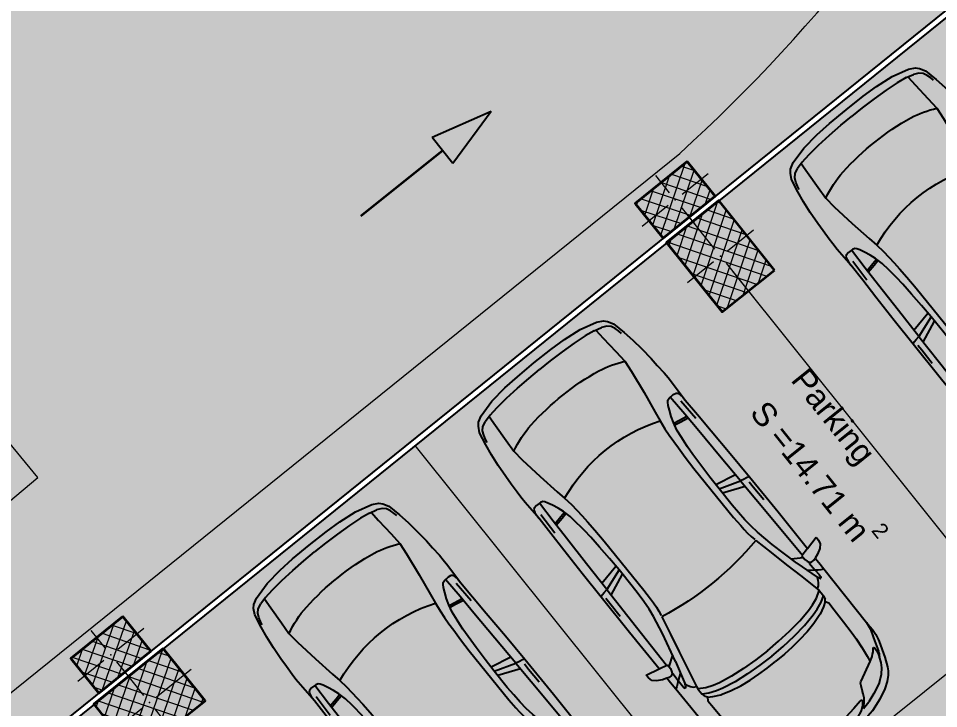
# Model space of a CAD drawing. Header units: metres. Extents: x 7511783 to 7512372, y 4692307 to 4692611.
# Drawn here: x 7511933.04 to 7511941.31, y 4692349.02 to 4692355.22 of the extents above; entities that cross this region are included whole.
import ezdxf

# ---------------------------------------------------------------- set-up
doc = ezdxf.new("R2010")
doc.units = ezdxf.units.M
for name, color, linetype, lineweight in [('2D Drafting - General_Pen_No__1', 7, 'Continuous', 0), ('A - Fill Zone_Pen_No__1', 7, 'Continuous', 0), ('A - Pllaka Themel', 7, 'Continuous', 0), ('A - Pllaka Themel_Pen_No__42', 8, 'Continuous', 0), ('A - Shtyllat', 7, 'Continuous', 0), ('A - Shtyllat_Pen_No__1', 7, 'Continuous', 0), ('A - Shtyllat_Pen_No__7', 7, 'Continuous', 0), ('A -Polyline', 7, 'Continuous', 0), ('A -Polyline_Pen_No__1', 7, 'Continuous', 0), ('A1 - Bodrumi -1', 7, 'Continuous', 0), ('A1 - Bodrumi -1_Pen_No__42', 8, 'Continuous', 0), ('bodrum 1 garazhat projekt', 7, 'Continuous', 0), ('garazhat-netw-amiri - b1', 20, 'Continuous', 0), ('Interior - Furniture _Pen_No__42', 8, 'Continuous', 0), ('Parc-Kojshi', 251, 'Continuous', 0), ('vijat rregullim', 1, 'Continuous', 0)]:
    doc.layers.add(name, color=color, linetype=linetype, lineweight=lineweight)
for name, color, linetype, lineweight, true_color in [('2D Drafting - General_Pen_No__102', 7, 'Continuous', 0, 0xcccccc), ('A - Fill Zone_Pen_No__102', 7, 'Continuous', 0, 0xcccccc), ('A -Polyline_Pen_No__178', 7, 'Continuous', 0, 0xbda888), ('A -Polyline_Pen_No__48', 7, 'Continuous', 0, 0xa80f02), ('A -Polyline_Pen_No__8', 7, 'Continuous', 0, 0xa80f02)]:
    doc.layers.add(name, color=color, linetype=linetype, lineweight=lineweight, true_color=true_color)
doc.styles.add('GENERATED_STYLE_1', font='arial.ttf')
pattern_1 = [(44.99999999999999, (0, 0), (-68.94290863686237, 68.94290863686243), []), (135.0000000000002, (0, 0), (68.94290863686219, 68.94290863686261), [])]

# ---------------------------------------------------------------- blocks, each defined once
blk = doc.blocks.new('Slab_4', base_point=(34583.08885707655, -54096.50522091701))
at = {"layer": 'A1 - Bodrumi -1_Pen_No__42', "color": 8, "linetype": 'Continuous', "lineweight": 25, "flags": 128}
blk.add_lwpolyline([(34583.08885707655, -54096.50522091701), (39036.49390857558, -73826.8491622882), (63168.79784286618, -68414.79881175431), (58723.04809055218, -48603.40321721155)], close=True, dxfattribs=at)
blk = doc.blocks.new('Slab_5', base_point=(27099.99999994247, -19050.45703700876))
at = {"layer": 'A - Pllaka Themel_Pen_No__42', "color": 8, "linetype": 'Continuous', "lineweight": 25, "flags": 128}
blk.add_lwpolyline([(27099.99999994247, -19050.45703700876), (27099.99999994245, -53141.28956256485), (34367.48378446266, -53141.28956256485), (34572.08011014806, -54047.73212241127), (58725.51372234098, -48551.56399353077), (58577.30438397717, -47886.40318112021), (60192.66493870387, -47573.34216697118), (56976.71528492225, -33242.20353530695), (55470.262655318, -33580.37692266011), (52202.17436583389, -19050.80466526669)], close=True, dxfattribs=at)
blk = doc.blocks.new('Column_125', base_point=(45317.50723856915, -51397.47336311721))
at = {"layer": 'A - Shtyllat', "linetype": 'Continuous', "lineweight": 0, "true_color": 0x000000}
h = blk.add_hatch(dxfattribs=at)
h.set_pattern_fill('CONCRETE_BLOCK', color=18, style=0, pattern_type=2)
h.set_pattern_definition(pattern_1)
h.paths.add_polyline_path([(45565.65336189613, -51135.89450029036), (44980.60901006475, -51269.02265805648), (45069.36111524216, -51659.05222594407), (45654.40546707353, -51525.92406817795)])
at = {"layer": 'A - Shtyllat_Pen_No__1', "color": 7, "linetype": 'Continuous', "lineweight": 13}
for p, q in [((45299.75681753366, -51319.46744953969), (45255.38076494495, -51124.45266559591)), ((45395.51315214666, -51379.72294208173), (45688.03532806235, -51313.15886319867)), ((45239.50132499162, -51415.22378415269), (44946.97914907594, -51481.78786303576)), ((45335.25765960462, -51475.47927669474), (45379.63371219333, -51670.49406063853))]:
    blk.add_line(p, q, dxfattribs=at)
blk.add_point((45317.50723856915, -51397.47336311721), dxfattribs=at)
at = {"layer": 'A - Shtyllat_Pen_No__7', "color": 7, "linetype": 'Continuous', "lineweight": 35, "flags": 128}
blk.add_lwpolyline([(45565.65336189613, -51135.89450029036), (44980.60901006475, -51269.02265805648), (45069.36111524216, -51659.05222594407), (45654.40546707353, -51525.92406817795)], close=True, dxfattribs=at)
blk = doc.blocks.new('Column_126', base_point=(51668.24122190408, -49952.34956520778))
at = {"layer": 'A - Shtyllat', "linetype": 'Continuous', "lineweight": 0, "true_color": 0x000000}
h = blk.add_hatch(dxfattribs=at)
h.set_pattern_fill('CONCRETE_BLOCK', color=18, style=0, pattern_type=2)
h.set_pattern_definition(pattern_1)
h.paths.add_polyline_path([(51916.38734523106, -49690.77070238093), (51331.34299339968, -49823.89886014704), (51420.09509857709, -50213.92842803463), (52005.13945040847, -50080.80027026851)])
at = {"layer": 'A - Shtyllat_Pen_No__1', "color": 7, "linetype": 'Continuous', "lineweight": 13}
for p, q in [((51650.4908008686, -49874.34365163025), (51606.11474827988, -49679.32886768646)), ((51746.24713548159, -49934.59914417229), (52038.76931139728, -49868.03506528924)), ((51590.23530832656, -49970.09998624326), (51297.71313241087, -50036.66406512632)), ((51685.99164293955, -50030.3554787853), (51730.36769552826, -50225.37026272908))]:
    blk.add_line(p, q, dxfattribs=at)
blk.add_point((51668.24122190408, -49952.34956520778), dxfattribs=at)
at = {"layer": 'A - Shtyllat_Pen_No__7', "color": 7, "linetype": 'Continuous', "lineweight": 35, "flags": 128}
blk.add_lwpolyline([(51916.38734523106, -49690.77070238093), (51331.34299339968, -49823.89886014704), (51420.09509857709, -50213.92842803463), (52005.13945040847, -50080.80027026851)], close=True, dxfattribs=at)
blk = doc.blocks.new('Column_148', base_point=(45440.87788037099, -51934.68738838998))
at = {"layer": 'A - Shtyllat', "linetype": 'Continuous', "lineweight": 0, "true_color": 0x000000}
h = blk.add_hatch(dxfattribs=at)
h.set_pattern_fill('CONCRETE_BLOCK', color=18, style=0, pattern_type=2)
h.set_pattern_definition(pattern_1)
h.paths.add_polyline_path([(45765.48406503317, -51554.38379272059), (44984.89669682297, -51729.55045790171), (45116.27169570881, -52314.99098405937), (45896.85906391901, -52139.82431887825)])
at = {"layer": 'A - Shtyllat_Pen_No__1', "color": 7, "linetype": 'Continuous', "lineweight": 13}
for p, q in [((45423.36121385288, -51856.62865156896), (45357.67371440995, -51563.90838849013)), ((45518.93661719201, -51917.17072187187), (45909.23030129711, -51829.58738928131)), ((45362.81914354997, -51952.20405490809), (44972.52545944487, -52039.78738749865)), ((45458.3945468891, -52012.746125211), (45524.08204633203, -52305.46638828983))]:
    blk.add_line(p, q, dxfattribs=at)
blk.add_point((45440.87788037099, -51934.68738838998), dxfattribs=at)
at = {"layer": 'A - Shtyllat_Pen_No__7', "color": 7, "linetype": 'Continuous', "lineweight": 35, "flags": 128}
blk.add_lwpolyline([(45765.48406503317, -51554.38379272059), (44984.89669682297, -51729.55045790171), (45116.27169570881, -52314.99098405937), (45896.85906391901, -52139.82431887825)], close=True, dxfattribs=at)
blk = doc.blocks.new('Column_157', base_point=(51811.13815767779, -50585.52567802885))
at = {"layer": 'A - Shtyllat', "linetype": 'Continuous', "lineweight": 0, "true_color": 0x000000}
h = blk.add_hatch(dxfattribs=at)
h.set_pattern_fill('CONCRETE_BLOCK', color=18, style=0, pattern_type=2)
h.set_pattern_definition(pattern_1)
h.paths.add_polyline_path([(52191.44175334718, -50910.13186269104), (52016.27508816607, -50129.54449448083), (51430.83456200841, -50260.91949336667), (51606.00122718952, -51041.50686157687)])
at = {"layer": 'A - Shtyllat_Pen_No__1', "color": 7, "linetype": 'Continuous', "lineweight": 13}
for p, q in [((51793.62149115968, -50507.46694120783), (51706.03815856913, -50117.17325710272)), ((51889.19689449882, -50568.00901151074), (52181.91715757764, -50502.32151206782)), ((51733.07942085677, -50603.04234454696), (51440.35915777794, -50668.72984398988)), ((51828.65482419591, -50663.58441484987), (51916.23815678646, -51053.87809895498))]:
    blk.add_line(p, q, dxfattribs=at)
blk.add_point((51811.13815767779, -50585.52567802885), dxfattribs=at)
at = {"layer": 'A - Shtyllat_Pen_No__7', "color": 7, "linetype": 'Continuous', "lineweight": 35, "flags": 128}
blk.add_lwpolyline([(52191.44175334718, -50910.13186269104), (52016.27508816607, -50129.54449448083), (51430.83456200841, -50260.91949336667), (51606.00122718952, -51041.50686157687)], close=True, dxfattribs=at)
blk = doc.blocks.new('Car 05 22')
at = {"layer": 'Interior - Furniture _Pen_No__42', "color": 8, "linetype": 'Continuous', "lineweight": 25}
for p, q in [((1961.117547741, 983.2211582230001), (1928.938242309, 983.2211582230001)), ((1928.938242309, 983.2211582230001), (1957.843908175, 858.0544967500001)), ((1996.903176747, 974.9060932166), (1961.117547741, 983.2211582230001)), ((2026.89661068, 945.007687052), (1996.903176747, 974.9060932166)), ((2054.5732194, 897.577022836), (2026.89661068, 945.007687052)), ((-372.3345973750002, 830.2299334650002), (-483.1389679684001, 817.2581826864)), ((-251.752794228, 841.0437339470001), (-372.3345973750002, 830.2299334650002)), ((-168.2198443133, 844.6061713611999), (-251.752794228, 841.0437339470001)), ((-78.35772569479998, 850.6357850930001), (-168.2198443133, 844.6061713611999)), ((-24.036324899, 852.2918850640001), (-78.35772569479998, 850.6357850930001)), ((40.3182760438, 852.333685063), (-24.036324899, 852.2918850640001)), ((230.8030912739, 845.5192631063), (40.3182760438, 852.333685063)), ((129.0398444, 820.468777931), (138.8862428820001, 832.3883788069999)), ((138.8862428820001, 832.3883788069999), (165.168377873, 840.2758852750001)), ((165.168377873, 840.2758852750001), (194.733578306, 844.324685204)), ((194.733578306, 844.324685204), (230.803091274, 845.519263106)), ((400.0158099590001, 847.5968063790001), (230.8030912739, 845.5192631063)), ((590.7241636140001, 851.6786068920002), (400.0158099590001, 847.5968063790001)), ((856.5325990199999, 856.1697074550001), (590.7241636140001, 851.6786068920002)), ((1129.8609284, 858.5331077519999), (856.5325990199999, 856.1697074550001)), ((1119.51383092, 833.267204581), (1115.14443198, 808.9482015290001)), ((1120.16623076, 836.3248049650001), (1119.51383092, 833.267204581)), ((1120.69723063, 838.160005195), (1120.16623076, 836.3248049650001)), ((1129.8609284, 858.5331077519999), (1120.69723063, 838.160005195)), ((1536.1071561, 860.3802508980001), (1129.8609284, 858.5331077519999)), ((1162.63563846, 830.4777734580001), (1220.13025657, 829.0713745190002)), ((1220.13025657, 829.0713745190002), (1369.65750367, 831.4890726950001)), ((1957.843908175, 858.0544967500001), (1536.1071561, 860.3802508980001)), ((1957.84390817, 858.0544967500001), (1977.22141076, 777.427813481)), ((2067.91700908, 857.6794056350002), (2054.5732194, 897.577022836)), ((2119.91703998, 857.4374531180001), (2067.91700908, 857.6794056350002)), ((2075.28112592, 835.6608695470001), (2067.91700908, 857.6794056350002)), ((2075.2191259, 809.398389361), (2075.28112592, 835.6608695470001)), ((2193.165590015, 856.4504063259001), (2119.91703998, 857.4374531180001)), ((2166.81146925, 813.8145374840001), (2182.27381684, 834.0818412380002)), ((2182.27381684, 834.0818412380002), (2193.16559002, 856.4504063260001)), ((2808.01466132, 852.5547640039999), (2193.165590015, 856.4504063259001)), ((2855.7113639, 852.6327640009999), (2808.01466132, 852.5547640039999)), ((2808.01466132, 852.5547640039999), (2876.86636504, 843.3172643940001)), ((2891.44016583, 852.528764005), (2855.7113639, 852.6327640009999)), ((2876.86636504, 843.3172643940001), (2954.16376923, 813.731165643)), ((2922.51356751, 852.0343640259999), (2891.44016583, 852.528764005)), ((2904.11849592, 832.8863289209999), (2905.06820589, 832.837990116)), ((2945.17226874, 849.4061641369999), (2922.51356751, 852.0343640259999)), ((2989.61447115, 839.6482645490003), (2945.17226874, 849.4061641369999)), ((3013.55027244, 833.064864827), (2989.61447115, 839.6482645490003)), ((3154.26138006, 782.5577669589999), (3013.55027244, 833.064864827)), ((-757.6903274910002, 747.022066986), (-784.8200333720001, 721.8124613509999)), ((-706.3378894982, 775.7872218095), (-757.6903274910002, 747.022066986)), ((-585.227090103, 801.027979058), (-706.3378894982, 775.7872218095)), ((-664.8727541800001, 760.961322365), (-701.0941271610001, 743.2591195180001)), ((-626.571782751, 772.4860242179999), (-664.8727541800001, 760.961322365)), ((-594.8871138119998, 778.489558035), (-626.571782751, 772.4860242179999)), ((-483.1389679684001, 817.2581826864), (-585.227090103, 801.027979058)), ((124.560977278, 791.396786131), (129.0398444, 820.468777931)), ((125.693926866, 743.8968737240001), (124.560977278, 791.396786131)), ((327.3887276080001, 761.9208956260001), (125.394377448, 756.455747737)), ((210.873013229, 809.231738788), (418.0703055720001, 816.1926024380002)), ((521.950780327, 764.672895972), (327.3887276080001, 761.9208956260001)), ((355.2943663540001, 762.315609428), (339.1227247570001, 683.1192857359999)), ((373.4006373970001, 762.571715197), (357.2289958010001, 683.375391506)), ((813.6270094460001, 769.327996556), (521.950780327, 764.672895972)), ((1108.59023357, 773.98329714), (813.6270094460001, 769.327996556)), ((1036.25651944, 772.8416796290002), (996.5002997029999, 578.7916468290002)), ((1041.96657906, 578.0240872360001), (1107.56627095, 773.967136299)), ((1173.32542975, 774.8950612010001), (1090.33970038, 577.8925306800002)), ((1115.14443198, 808.9482015290001), (1108.59023357, 773.98329714)), ((1108.59023357, 773.98329714), (1537.61805657, 780.0259473990001)), ((1537.61805657, 780.0256115210001), (1974.99295641, 786.0764425990001)), ((1939.15395607, 686.22492547), (1995.917261, 777.427813481)), ((1977.22141076, 777.427813481), (2019.59119012, 777.427813481)), ((2000.39650233, 701.5917706940002), (2213.53100788, 762.9814866290001)), ((2019.59119012, 777.427813481), (2044.48611622, 783.069509224)), ((2044.48611622, 783.069509224), (2063.35562216, 792.2740022800001)), ((2063.35562216, 792.2740022800001), (2070.42572439, 799.8521965630001)), ((2068.68333559, 787.696981005), (2065.39356605, 794.4584027669999)), ((2068.68333559, 787.696981005), (2148.02030692, 790.4828861469999)), ((2070.42572439, 799.8521965630001), (2075.2191259, 809.398389361)), ((2106.51930118, 732.1586113790001), (2148.02030692, 790.4828861469999)), ((2148.02030692, 790.4828861469999), (2166.81146925, 813.8145374840001)), ((2148.02030692, 790.4828861469999), (2205.61920777, 792.204186117)), ((2205.61920777, 792.204186117), (2227.21980808, 791.0038861380001)), ((2226.59190807, 769.8777067159999), (2213.53100788, 762.9814866290001)), ((2213.53100788, 762.9814866290001), (2238.34670825, 752.240186817)), ((2234.36910819, 773.9630864369999), (2226.59190807, 769.8828865080001)), ((2227.21980808, 791.0038861380001), (2232.61990816, 790.0299861550001)), ((2232.61990816, 790.0299861550001), (2237.93539134, 787.287122525)), ((2238.46067648, 776.864360243), (2234.36910819, 773.9630864369999)), ((2240.81890828, 784.0391862600001), (2237.93539134, 787.287122525)), ((2238.34670825, 752.240186817), (2258.53170854, 739.7174870370001)), ((2238.46067648, 776.864360243), (2240.85090828, 780.520986322)), ((2240.85090828, 780.520986322), (2240.81890828, 784.0391862600001)), ((2954.16376923, 813.731165643), (3075.78877375, 774.6896785450001)), ((3022.47491973, 758.305686711), (3023.66221975, 762.4851866380001)), ((3024.49924208, 753.7186598590001), (3022.47491973, 758.305686711)), ((3023.66221975, 762.4851866380001), (3034.64521991, 765.0503865930001)), ((3037.91041996, 743.452886971), (3024.49924208, 753.7186598590001)), ((3034.64521991, 765.0503865930001), (3046.93432009, 763.817386614)), ((3046.93432009, 763.817386614), (3060.9451203, 762.9292866300001)), ((3060.9451203, 762.9292866300001), (3089.85712072, 757.3861867269999)), ((3100.48402088, 763.1120866269999), (3075.78877375, 774.6896785450001)), ((3089.85712072, 757.3861867269999), (3108.43932099, 751.4304868319999)), ((3114.13862108, 753.311186799), (3100.48402088, 763.1120866269999)), ((3108.43932099, 751.4304868319999), (3122.8656212, 746.435986919)), ((3122.8656212, 746.435986919), (3114.13862108, 753.311186799)), ((3170.0706946, 726.5554905960001), (3122.8656212, 746.435986919)), ((3235.883818752, 747.6101556219), (3154.26138006, 782.5577669589999)), ((3269.07948628, 728.3294692490001), (3235.883818752, 747.6101556219)), ((-815.0478655078001, 667.7598955197003), (-855.0523550635, 511.0116477078998)), ((-784.8200333720001, 721.8124613509999), (-815.0478655078001, 667.7598955197003)), ((-768.27197925, 602.2788720830002), (-750.5770825730001, 669.7773949330001)), ((-729.425104913, 716.3992494200002), (-750.5770825730001, 669.7773949330001)), ((-701.0941271610001, 743.2591195180001), (-729.425104913, 716.3992494200002)), ((132.4291391170001, 722.8048827370001), (125.693926866, 743.8968737240001)), ((146.670770152, 710.6062742990001), (132.4291391170001, 722.8048827370001)), ((171.252864179, 696.6287725440002), (146.670770152, 710.6062742990001)), ((212.566754139, 676.5412700230003), (171.252864179, 696.6287725440002)), ((266.3151410770001, 654.566867265), (212.566754139, 676.5412700230003)), ((339.1227247570001, 683.1192857359999), (329.5580559370001, 633.867334886)), ((357.2289958010001, 683.375391506), (346.76505809, 629.492778784)), ((2000.39650233, 701.5917706940002), (1730.35620914, 633.8338533080002)), ((2122.04550654, 659.9572884350001), (2293.79610906, 697.650987774)), ((2258.53170854, 739.7174870370001), (2269.0398087, 731.086787188)), ((2269.0398087, 731.086787188), (2278.83550884, 721.9650873480001)), ((2278.83550884, 721.9650873480001), (2293.79610906, 697.650987774)), ((2293.79610906, 697.650987774), (2317.1870094, 700.7385877199999)), ((2293.79610906, 697.6386630720001), (2293.79610906, 697.650987774)), ((2317.1870094, 700.7385877199999), (2345.74280982, 702.7498876850002)), ((2355.13419975, 639.912801441), (2317.1870094, 700.7385877199999)), ((2345.74280982, 702.7498876850002), (2378.92931031, 702.0184876970001)), ((2410.10490185, 649.1086815510001), (2378.92931031, 702.0184876970001)), ((2378.92931031, 702.0184876970001), (2410.57231077, 694.202887834)), ((2410.57231077, 694.202887834), (2410.58631694, 694.1782473540002)), ((2428.73881104, 681.706188053), (2410.57231077, 694.202887834)), ((2428.73881104, 681.706188053), (2457.25830016, 700.0355353230001)), ((2428.77597173, 681.7007453250001), (2428.73881104, 681.706188053)), ((2428.77597173, 681.7007453250001), (2456.66545813, 639.8418234830003)), ((2457.25830016, 700.0355353230001), (2535.4819126, 697.9905877680001)), ((2535.4226126, 697.9916562040003), (2673.21491462, 695.5089878119999)), ((2535.46586986, 697.9894090810001), (2535.4819126, 697.988971943)), ((2673.21491462, 695.5089878119999), (2787.200816290001, 691.4809878819999)), ((2787.200816290001, 691.4809878819999), (2868.41581748, 687.223087957)), ((2868.39588233, 687.2248867100001), (2959.72331881, 678.984388101)), ((2959.72331881, 678.984388101), (2868.41581748, 687.1969879569999)), ((2959.72331881, 678.984388101), (3047.2313201, 666.2002883250001)), ((3050.61522015, 730.6688871950001), (3037.91041996, 743.452886971)), ((3047.20992906, 666.2041971140002), (3100.00912087, 656.556188494)), ((3064.50712035, 714.6457874760001), (3050.61522015, 730.6688871950001)), ((3076.97452053, 697.807687771), (3064.50712035, 714.6457874760001)), ((3100.00912087, 656.556188494), (3076.97452053, 697.807687771)), ((3211.69204952, 701.0151137130001), (3170.0706946, 726.5554905960001)), ((3254.25934432, 663.1775183300001), (3211.69204952, 701.0151137130001)), ((3301.86726379, 602.8090087200001), (3254.25934432, 663.1775183300001)), ((3298.56678787, 705.6390702070001), (3269.07948628, 728.3294692490001)), ((3337.33388997, 663.380671991), (3298.56678787, 705.6390702070001)), ((3374.49419199, 603.583974516), (3337.33388997, 663.380671991)), ((-768.27197925, 602.2788720830002), (-782.764796709, 510.0106247469999)), ((-764.3441764490001, 617.261773195), (-665.7281459970001, 623.9546285630003)), ((-665.7281459970001, 623.9546285630003), (-500.877431885, 634.180288886)), ((-500.877431885, 634.180288886), (-383.0238853850001, 641.9613403830001)), ((-383.0238853850001, 641.9613403830001), (-274.2208861730001, 631.3184000780001)), ((-274.2208861730001, 631.3184000780001), (-56.40485420300001, 600.536895199)), ((-56.40485420300001, 600.536895199), (145.941775497, 566.5900898169999)), ((319.490328155, 636.426864989), (266.3151410770001, 654.566867265)), ((392.7088835140001, 617.8124267930001), (319.490328155, 636.426864989)), ((474.8166917820001, 607.105387857), (392.7088835140001, 617.8124267930001)), ((521.3449804749999, 601.6186871690002), (474.8166917820001, 607.105387857)), ((569.993568652, 596.838186569), (521.3449804749999, 601.6186871690002)), ((652.59274858, 590.9845858339999), (569.993568652, 596.838186569)), ((772.8388193580001, 584.9903850819999), (652.59274858, 590.9845858339999)), ((907.266686691, 580.298084493), (772.8388193580001, 584.9903850819999)), ((1041.96657906, 578.0240872360001), (907.266686691, 580.298084493)), ((1316.09897866, 580.475793563), (1227.79815085, 577.518695794)), ((1403.02450604, 584.4121905939999), (1316.09897866, 580.475793563)), ((1483.8761315, 590.1361862749999), (1403.02450604, 584.4121905939999)), ((1562.00595611, 600.5964783840001), (1483.8761315, 590.1361862749999)), ((1730.35620914, 633.8338533080002), (1562.00595611, 600.5964783840001)), ((1610.72419049, 544.0665862469999), (1779.61280153, 581.7538898049999)), ((1779.61280153, 581.7538898049999), (1952.84760406, 621.338789111)), ((1952.84760406, 621.338789111), (2122.04550654, 659.9572884350001)), ((2379.77420337, 575.387091212), (2355.13301598, 639.9159014410001)), ((2436.02871163, 583.2244924540001), (2410.10490185, 649.1086815510001)), ((2453.63941421, 521.616582688), (2436.02871163, 583.2244924540001)), ((2456.66545813, 639.8418234830003), (2487.23639187, 574.2621729599999)), ((3152.92075342, 553.873393456), (3100.00912087, 656.556188494)), ((3301.86726379, 602.8090087200001), (3346.01551313, 501.42179807)), ((3418.40079436, 512.743978351), (3374.49419199, 603.583974516)), ((-855.0523550635, 511.0116477078998), (-874.6778528530002, 344.9579771100001)), ((-782.7621654889999, 510.0273763590001), (-794.5333543099999, 390.6265818930001)), ((145.941775497, 566.5900898169999), (233.261172115, 552.312592089)), ((233.261172115, 552.312592089), (315.3092800730001, 541.359190513)), ((315.2936019620001, 541.3606176840001), (384.2945810830001, 535.0794906230002)), ((384.2815104790001, 535.0803623180001), (454.174320738, 530.4191213629999)), ((454.170282107, 530.4193907049998), (526.242583163, 526.2868907769998)), ((526.2331313149999, 526.287307384), (627.7018846490002, 521.814890855)), ((627.6985462070002, 521.8149872519999), (756.75876515, 518.0884218199999)), ((756.75876515, 518.0884218199999), (1322.62824821, 518.052230308)), ((1227.79815085, 577.518695794), (1041.96657906, 578.0240872360001)), ((1322.62824821, 518.052230308), (1420.49779626, 521.6528908580001)), ((1420.49066257, 521.652523245), (1466.64156934, 524.030772681)), ((1466.62639694, 524.029990817), (1510.87647584, 527.594696836)), ((1510.85529759, 527.5929907539999), (1554.25309822, 533.0576906580002)), ((1554.25309822, 533.0576906580002), (1596.82961355, 540.969674969)), ((1597.28918852, 541.1774857889999), (1596.65116701, 540.8889849259999)), ((2397.33410595, 514.2584815219999), (2379.77250853, 575.3929912130001)), ((2419.31580918, 395.73626267), (2397.33316008, 514.2635815229999)), ((2477.61661773, 401.0764635800001), (2453.63941421, 521.616582688)), ((2487.23639187, 574.2621729599999), (2491.79934275, 562.0052962960002)), ((2491.79994982, 562.0052962960002), (2517.90263133, 477.034766618)), ((3189.62073735, 475.569766106), (3152.92075342, 553.873393456)), ((3346.01551313, 501.42179807), (3374.29746586, 419.557472908)), ((3457.47689648, 393.098483403), (3418.40079436, 512.743978351)), ((2517.90263133, 477.034766618), (2537.54372273, 384.081034151)), ((3199.39883308, 466.7584630290001), (3189.62073735, 475.569766106)), ((3220.69886845, 454.3885401880001), (3199.39883308, 466.7584630290001)), ((3256.10680826, 439.241753418), (3220.67662376, 454.401458713)), ((3288.39019413, 425.101248479), (3256.10680826, 439.241753418)), ((3319.36158057, 408.4128426500001), (3288.39019413, 425.101248479)), ((3391.09039087, 344.247647689), (3374.29746586, 419.557472908)), ((-874.6778528530002, 344.9579771100001), (-882.9440546450002, 194.680643518)), ((-794.5333543099999, 390.6265818930001), (-802.432846809, 258.715288008)), ((2433.73206705, 266.091642182), (2419.31580918, 395.73626267)), ((2493.88922012, 269.050242651), (2477.61661773, 401.0764635800001)), ((2537.54372273, 384.081034151), (2551.45611664, 285.6281997640001)), ((3353.46269085, 384.251283776), (3319.36158057, 408.4128426500001)), ((3321.23357975, 370.497229407), (3320.99727986, 362.132926485)), ((3320.99727986, 362.132926485), (3338.31527228, 276.8564967000001)), ((3324.65427826, 377.297531782), (3321.23357975, 370.497229407)), ((3328.30797666, 379.591332583), (3324.65427826, 377.297531782)), ((3338.46837221, 379.452332535), (3328.30797666, 379.591332583)), ((3363.6407612, 357.8117249760001), (3338.46837221, 379.452332535)), ((3377.18239213, 359.973484801), (3353.46269085, 384.251283776)), ((3396.66521323, 315.8049103040001), (3363.6407612, 357.8117249760001)), ((3391.09039087, 344.247647689), (3377.18239213, 359.973484801)), ((3468.34279707, 330.9338860280001), (3457.47689648, 393.098483403)), ((3474.4914974, 263.721088865), (3468.34279707, 330.9338860280001)), ((-802.432846809, 258.715288008), (-806.813142649, 124.936494209)), ((2441.61713002, 131.955220918), (2433.73181129, 266.093942182)), ((2503.10292147, 133.173421111), (2493.88922012, 269.050242651)), ((2551.45611664, 285.6281997640001), (2559.71041303, 193.693567653)), ((3338.31527228, 276.8564967000001), (3351.88296634, 172.661960307)), ((3408.0703938, 289.3779877820002), (3396.66521323, 315.8049103040001)), ((3408.0703938, 289.3779877820002), (3413.77629411, 267.259988716)), ((3413.77548775, 267.2641933500001), (3418.45445829, 242.866384828)), ((3478.33319761, 199.9171915590001), (3474.4914974, 263.721088865)), ((-882.9440546450002, 194.680643518), (-885.376707689, 0)), ((2559.71041303, 193.693567653), (2564.38081099, 101.185635342)), ((3351.88296634, 172.661960307), (3358.34376351, 75.87012649980001)), ((3418.45219437, 242.878189745), (3424.04489467, 200.723791525)), ((3424.04489467, 200.723791525), (3427.72848251, 152.023715234)), ((3479.35651311, 164.9481933352), (3478.33319761, 199.9171915590001)), ((-806.813142649, 124.936494209), (-808.0470753050001, 0)), ((2444.0197128, -0.02730000432770001), (2441.61701245, 131.957220918)), ((2506.01959488, -3.859767548100002e-13), (2503.10292147, 133.173421111)), ((2564.38081099, 101.185635342), (2566.01761027, -0.006100002130650002)), ((3432.36383112, 39.98011396419999), (3427.72848251, 152.023715234)), ((3489.51959821, 164.9481933352), (3479.35651311, 164.9481933352)), ((3489.51959821, -164.9481933352), (3489.51959821, 164.9481933352)), ((-885.376707689, 0), (-882.9440546450002, -194.680643518)), ((-806.813142649, -124.936494209), (-808.0470753050001, 1.476718538480001e-13)), ((2444.0197128, 0.02730000432710001), (2441.61701245, -131.957220918)), ((2564.38081099, -101.185635342), (2566.01761027, 0.006100002129970001)), ((3353.95786543, 27.8932505984), (3358.34376351, 75.87012649980001)), ((3353.95786543, 27.8932505984), (3353.95786543, -0.7649002671629999)), ((3353.95786543, -27.8932505984), (3353.95786543, 0.7649002671619999)), ((3370.89075802, 11.7411041009), (3370.32315827, -0.7649002671629999)), ((3370.89075802, -11.7411041009), (3370.32315827, 0.7649002671619999)), ((3372.49235732, 23.6550082622), (3370.89075802, 11.7411041009)), ((3376.26728506, 38.993950924), (3372.49235732, 23.6550082622)), ((3381.98685317, 46.5714162664), (3376.26728506, 38.993950924)), ((3386.21005132, 48.3522168884), (3381.98685317, 46.5714162664)), ((3386.21005132, 48.3522168884), (3394.28954778, 48.3522168884)), ((3398.51284593, 46.5714162664), (3394.28954778, 48.3522168884)), ((3404.23226311, 38.99375151340001), (3398.51284593, 46.5714162664)), ((3404.23226311, 38.99375151340001), (3408.00714178, 23.6550082622)), ((3408.00714178, 23.6550082622), (3409.76654101, 8.055102813469999)), ((3409.76654101, 8.055102813469999), (3409.76654101, -4.961309141290002e-13)), ((3431.76949509, 57.3729975776), (3431.76949509, 56.7710829698)), ((3432.04453126, -0.0109000038072), (3432.36383112, 39.98011396419999)), ((3432.04453126, 0.0109000038063), (3432.36383112, -39.98011396419999)), ((2506.01959488, -2.780368116010001e-13), (2503.10292147, -133.173421111)), ((3351.88296634, -172.661960307), (3358.34376351, -75.87012649980001)), ((3353.95786543, -27.8932505984), (3358.34376351, -75.87012649980001)), ((3372.49235732, -23.6550082622), (3370.89075802, -11.7411041009)), ((3376.26728506, -38.993950924), (3372.49235732, -23.6550082622)), ((3381.98685317, -46.5714162664), (3376.26728506, -38.993950924)), ((3386.21005132, -48.3522168884), (3381.98685317, -46.5714162664)), ((3386.21005132, -48.3522168884), (3394.28954778, -48.3522168884)), ((3398.51284593, -46.5714162664), (3394.28954778, -48.3522168884)), ((3404.23226311, -38.99375151340001), (3398.51284593, -46.5714162664)), ((3404.23226311, -38.99375151340001), (3408.00714178, -23.6550082622)), ((3408.00714178, -23.6550082622), (3409.76654101, -8.055102813469999)), ((3409.76654101, -8.055102813469999), (3409.76654101, -3.892295027780001e-13)), ((3432.36383112, -39.98011396419999), (3427.72848251, -152.023715234)), ((3431.76949509, -57.3729975776), (3431.76949509, -56.7710829698)), ((-802.432846809, -258.715288008), (-806.813142649, -124.936494209)), ((2441.61713002, -131.955220918), (2433.73181129, -266.093942182)), ((2503.10292147, -133.173421111), (2493.88922012, -269.050242651)), ((2559.71041303, -193.693567653), (2564.38081099, -101.185635342)), ((3424.04489467, -200.723791525), (3427.72848251, -152.023715234)), ((3478.33319761, -199.9171915590001), (3479.35651311, -164.9481933352)), ((3479.35651311, -164.9481933352), (3489.51959821, -164.9481933352)), ((-882.9440546450002, -194.680643518), (-874.6778528530002, -344.9579771100001)), ((2551.45611664, -285.6281997640001), (2559.71041303, -193.693567653)), ((3338.31527228, -276.8564967000001), (3351.88296634, -172.661960307)), ((3413.77548775, -267.2641933500001), (3418.45445829, -242.866384828)), ((3418.45219437, -242.878189745), (3424.04489467, -200.723791525)), ((3474.4914974, -263.721088865), (3478.33319761, -199.9171915590001)), ((-794.5333543099999, -390.6265818930001), (-802.432846809, -258.715288008)), ((2433.73206705, -266.091642182), (2419.31580918, -395.73626267)), ((2493.88922012, -269.050242651), (2477.61661773, -401.0764635800001)), ((2537.54372273, -384.081034151), (2551.45611664, -285.6281997640001)), ((3320.99727986, -362.132926485), (3338.31527228, -276.8564967000001)), ((3396.66521323, -315.8049103040001), (3363.6407612, -357.8117249760001)), ((3408.0703938, -289.3779877820002), (3396.66521323, -315.8049103040001)), ((3408.0703938, -289.3779877820002), (3413.77629411, -267.259988716)), ((3468.34279707, -330.9338860280001), (3474.4914974, -263.721088865)), ((-874.6778528530002, -344.9579771100001), (-855.0523550635, -511.0116477078998)), ((-782.7621654889999, -510.0273763590001), (-794.5333543099999, -390.6265818930001)), ((2419.31580918, -395.73626267), (2397.33316008, -514.2635815229999)), ((2477.61661773, -401.0764635800001), (2453.63941421, -521.616582688)), ((2517.90263133, -477.034766618), (2537.54372273, -384.081034151)), ((3319.36158057, -408.4128426500001), (3288.39019413, -425.101248479)), ((3353.46269085, -384.251283776), (3319.36158057, -408.4128426500001)), ((3321.23357975, -370.497229407), (3320.99727986, -362.132926485)), ((3324.65427826, -377.297531782), (3321.23357975, -370.497229407)), ((3328.30797666, -379.591332583), (3324.65427826, -377.297531782)), ((3338.46837221, -379.452332535), (3328.30797666, -379.591332583)), ((3363.6407612, -357.8117249760001), (3338.46837221, -379.452332535)), ((3377.18239213, -359.973484801), (3353.46269085, -384.251283776)), ((3391.09039087, -344.247647689), (3374.29746586, -419.557472908)), ((3391.09039087, -344.247647689), (3377.18239213, -359.973484801)), ((3418.40079436, -512.743978351), (3457.47689648, -393.098483403)), ((3457.47689648, -393.098483403), (3468.34279707, -330.9338860280001)), ((2491.79994982, -562.0052962960002), (2517.90263133, -477.034766618)), ((3189.62073735, -475.569766106), (3152.92075342, -553.873393456)), ((3199.39883308, -466.7584630290001), (3189.62073735, -475.569766106)), ((3220.69886845, -454.3885401880001), (3199.39883308, -466.7584630290001)), ((3256.10680826, -439.241753418), (3220.67662376, -454.401458713)), ((3288.39019413, -425.101248479), (3256.10680826, -439.241753418)), ((3346.01551313, -501.42179807), (3374.29746586, -419.557472908)), ((-855.0523550635, -511.0116477078998), (-815.0478655078001, -667.7598955197003)), ((-768.27197925, -602.2788720830002), (-782.764796709, -510.0106247469999)), ((-56.40485420300001, -600.536895199), (145.941775497, -566.5900898169999)), ((145.941775497, -566.5900898169999), (233.261172115, -552.312592089)), ((233.261172115, -552.312592089), (315.3092800730001, -541.359190513)), ((315.2936019620001, -541.3606176840001), (384.2945810830001, -535.0794906230002)), ((384.2815104790001, -535.0803623180001), (454.174320738, -530.4191213629999)), ((454.170282107, -530.4193907049998), (526.242583163, -526.2868907769998)), ((526.2331313149999, -526.287307384), (627.7018846490002, -521.814890855)), ((627.6985462070002, -521.8149872519999), (756.75876515, -518.0884218199999)), ((756.75876515, -518.0884218199999), (1322.62824821, -518.052230308)), ((1041.96657906, -578.0240872360001), (907.266686691, -580.298084493)), ((1227.79815085, -577.518695794), (1041.96657906, -578.0240872360001)), ((1041.96657906, -578.0240872360001), (1107.56627095, -773.967136299)), ((1173.32542975, -774.8950612010001), (1090.33970038, -577.8925306800002)), ((1316.09897866, -580.475793563), (1227.79815085, -577.518695794)), ((1322.62824821, -518.052230308), (1420.49779626, -521.6528908580001)), ((1420.49066257, -521.652523245), (1466.64156934, -524.030772681)), ((1466.62639694, -524.029990817), (1510.87647584, -527.594696836)), ((1510.85529759, -527.5929907539999), (1554.25309822, -533.0576906580002)), ((1554.25309822, -533.0576906580002), (1596.82961355, -540.969674969)), ((1597.28918852, -541.1774857889999), (1596.65116701, -540.8889849259999)), ((1610.72419049, -544.0665862469999), (1779.61280153, -581.7538898049999)), ((2379.77420337, -575.387091212), (2355.13301598, -639.9159014410001)), ((2397.33410595, -514.2584815219999), (2379.77250853, -575.3929912130001)), ((2453.63941421, -521.616582688), (2436.02871163, -583.2244924540001)), ((2456.66545813, -639.8418234830003), (2487.23639187, -574.2621729599999)), ((2487.23639187, -574.2621729599999), (2491.79934275, -562.0052962960002)), ((3152.92075342, -553.873393456), (3100.00912087, -656.556188494)), ((3301.86726379, -602.8090087200001), (3346.01551313, -501.42179807)), ((3374.49419199, -603.583974516), (3418.40079436, -512.743978351)), ((-768.27197925, -602.2788720830002), (-750.5770825730001, -669.7773949330001)), ((-764.3441764490001, -617.261773195), (-665.7281459970001, -623.9546285630003)), ((-665.7281459970001, -623.9546285630003), (-500.877431885, -634.180288886)), ((-500.877431885, -634.180288886), (-383.0238853850001, -641.9613403830001)), ((-383.0238853850001, -641.9613403830001), (-274.2208861730001, -631.3184000780001)), ((-274.2208861730001, -631.3184000780001), (-56.40485420300001, -600.536895199)), ((266.3151410770001, -654.566867265), (212.566754139, -676.5412700230003)), ((319.490328155, -636.426864989), (266.3151410770001, -654.566867265)), ((392.7088835140001, -617.8124267930001), (319.490328155, -636.426864989)), ((339.1227247570001, -683.1192857359999), (329.5580559370001, -633.867334886)), ((357.2289958010001, -683.375391506), (346.76505809, -629.492778784)), ((474.8166917820001, -607.105387857), (392.7088835140001, -617.8124267930001)), ((521.3449804749999, -601.6186871690002), (474.8166917820001, -607.105387857)), ((569.993568652, -596.838186569), (521.3449804749999, -601.6186871690002)), ((652.59274858, -590.9845858339999), (569.993568652, -596.838186569)), ((772.8388193580001, -584.9903850819999), (652.59274858, -590.9845858339999)), ((907.266686691, -580.298084493), (772.8388193580001, -584.9903850819999)), ((1036.25651944, -772.8416796290002), (996.5002997029999, -578.7916468290002)), ((1403.02450604, -584.4121905939999), (1316.09897866, -580.475793563)), ((1483.8761315, -590.1361862749999), (1403.02450604, -584.4121905939999)), ((1562.00595611, -600.5964783840001), (1483.8761315, -590.1361862749999)), ((1730.35620914, -633.8338533080002), (1562.00595611, -600.5964783840001)), ((2000.39650233, -701.5917706940002), (1730.35620914, -633.8338533080002)), ((1779.61280153, -581.7538898049999), (1952.84760406, -621.338789111)), ((1952.84760406, -621.338789111), (2122.04550654, -659.9572884350001)), ((2122.04550654, -659.9572884350001), (2293.79610906, -697.650987774)), ((2355.13419975, -639.912801441), (2317.1870094, -700.7385877199999)), ((2410.10490185, -649.1086815510001), (2378.92931031, -702.0184876970001)), ((2436.02871163, -583.2244924540001), (2410.10490185, -649.1086815510001)), ((2428.77597173, -681.7007453250001), (2456.66545813, -639.8418234830003)), ((3047.20992906, -666.2041971140002), (3100.00912087, -656.556188494)), ((3100.00912087, -656.556188494), (3076.97452053, -697.807687771)), ((3301.86726379, -602.8090087200001), (3254.25934432, -663.1775183300001)), ((3337.33388997, -663.380671991), (3374.49419199, -603.583974516)), ((-815.0478655078001, -667.7598955197003), (-784.8200333720001, -721.8124613509999)), ((-784.8200333720001, -721.8124613509999), (-757.6903274910002, -747.022066986)), ((-729.425104913, -716.3992494200002), (-750.5770825730001, -669.7773949330001)), ((-701.0941271610001, -743.2591195180001), (-729.425104913, -716.3992494200002)), ((-664.8727541800001, -760.961322365), (-701.0941271610001, -743.2591195180001)), ((125.693926866, -743.8968737240001), (124.560977278, -791.396786131)), ((132.4291391170001, -722.8048827370001), (125.693926866, -743.8968737240001)), ((146.670770152, -710.6062742990001), (132.4291391170001, -722.8048827370001)), ((171.252864179, -696.6287725440002), (146.670770152, -710.6062742990001)), ((212.566754139, -676.5412700230003), (171.252864179, -696.6287725440002)), ((355.2943663540001, -762.315609428), (339.1227247570001, -683.1192857359999)), ((373.4006373970001, -762.571715197), (357.2289958010001, -683.375391506)), ((1939.15395607, -686.22492547), (1995.917261, -777.427813481)), ((2000.39650233, -701.5917706940002), (2213.53100788, -762.9814866290001)), ((2106.51930118, -732.1586113790001), (2148.02030692, -790.4828861469999)), ((2238.34670825, -752.240186817), (2258.53170854, -739.7174870370001)), ((2258.53170854, -739.7174870370001), (2269.0398087, -731.086787188)), ((2269.0398087, -731.086787188), (2278.83550884, -721.9650873480001)), ((2278.83550884, -721.9650873480001), (2293.79610906, -697.650987774)), ((2293.79610906, -697.6386630720001), (2293.79610906, -697.650987774)), ((2293.79610906, -697.650987774), (2317.1870094, -700.7385877199999)), ((2317.1870094, -700.7385877199999), (2345.74280982, -702.7498876850002)), ((2345.74280982, -702.7498876850002), (2378.92931031, -702.0184876970001)), ((2378.92931031, -702.0184876970001), (2410.57231077, -694.202887834)), ((2428.73881104, -681.706188053), (2410.57231077, -694.202887834)), ((2410.57231077, -694.202887834), (2410.58631694, -694.1782473540002)), ((2428.77597173, -681.7007453250001), (2428.73881104, -681.706188053)), ((2428.73881104, -681.706188053), (2457.25830016, -700.0355353230001)), ((2457.25830016, -700.0355353230001), (2535.4819126, -697.9905877680001)), ((2535.4226126, -697.9916562040003), (2673.21491462, -695.5089878119999)), ((2535.46586986, -697.9894090810001), (2535.4819126, -697.988971943)), ((2673.21491462, -695.5089878119999), (2787.200816290001, -691.4809878819999)), ((2787.200816290001, -691.4809878819999), (2868.41581748, -687.223087957)), ((2868.39588233, -687.2248867100001), (2959.72331881, -678.984388101)), ((2959.72331881, -678.984388101), (2868.41581748, -687.1969879569999)), ((2959.72331881, -678.984388101), (3047.2313201, -666.2002883250001)), ((3037.91041996, -743.452886971), (3024.49924208, -753.7186598590001)), ((3050.61522015, -730.6688871950001), (3037.91041996, -743.452886971)), ((3064.50712035, -714.6457874760001), (3050.61522015, -730.6688871950001)), ((3076.97452053, -697.807687771), (3064.50712035, -714.6457874760001)), ((3170.0706946, -726.5554905960001), (3122.8656212, -746.435986919)), ((3211.69204952, -701.0151137130001), (3170.0706946, -726.5554905960001)), ((3254.25934432, -663.1775183300001), (3211.69204952, -701.0151137130001)), ((3235.883818752, -747.6101556219), (3269.07948628, -728.3294692490001)), ((3269.07948628, -728.3294692490001), (3298.56678787, -705.6390702070001)), ((3298.56678787, -705.6390702070001), (3337.33388997, -663.380671991)), ((-757.6903274910002, -747.022066986), (-706.3378894982, -775.7872218095)), ((-706.3378894982, -775.7872218095), (-585.227090103, -801.027979058)), ((-626.571782751, -772.4860242179999), (-664.8727541800001, -760.961322365)), ((-594.8871138119998, -778.489558035), (-626.571782751, -772.4860242179999)), ((-585.227090103, -801.027979058), (-483.149337101, -817.2569687829999)), ((-483.149337101, -817.2569687829999), (-372.3345973750002, -830.2299334650002)), ((124.560977278, -791.396786131), (129.0398444, -820.468777931)), ((327.3887276080001, -761.9208956260001), (125.394377448, -756.455747737)), ((129.0398444, -820.468777931), (138.8862428820001, -832.3883788069999)), ((210.873013229, -809.231738788), (418.0703055720001, -816.1926024380002)), ((521.950780327, -764.672895972), (327.3887276080001, -761.9208956260001)), ((813.6270094460001, -769.327996556), (521.950780327, -764.672895972)), ((1108.59023357, -773.98329714), (813.6270094460001, -769.327996556)), ((1108.59023357, -773.98329714), (1537.61805657, -780.0259473990001)), ((1115.14443198, -808.9482015290001), (1108.59023357, -773.98329714)), ((1119.51383092, -833.267204581), (1115.14443198, -808.9482015290001)), ((1537.61805657, -780.0256115210001), (1974.99295641, -786.0764425990001)), ((1957.84390817, -858.0544967500001), (1977.22141076, -777.427813481)), ((1977.22141076, -777.427813481), (2019.59119012, -777.427813481)), ((2019.59119012, -777.427813481), (2044.48611622, -783.069509224)), ((2044.48611622, -783.069509224), (2063.35562216, -792.2740022800001)), ((2063.35562216, -792.2740022800001), (2070.42572439, -799.8521965630001)), ((2068.68333559, -787.696981005), (2065.39356605, -794.4584027669999)), ((2068.68333559, -787.696981005), (2148.02030692, -790.4828861469999)), ((2070.42572439, -799.8521965630001), (2075.2191259, -809.398389361)), ((2075.2191259, -809.398389361), (2075.28112592, -835.6608695470001)), ((2148.02030692, -790.4828861469999), (2166.81146925, -813.8145374840001)), ((2148.02030692, -790.4828861469999), (2205.61920777, -792.204186117)), ((2166.81146925, -813.8145374840001), (2182.27381684, -834.0818412380002)), ((2205.61920777, -792.204186117), (2227.21980808, -791.0038861380001)), ((2213.53100788, -762.9814866290001), (2238.34670825, -752.240186817)), ((2226.59190807, -769.8777067159999), (2213.53100788, -762.9814866290001)), ((2234.36910819, -773.9630864369999), (2226.59190807, -769.8828865080001)), ((2227.21980808, -791.0038861380001), (2232.61990816, -790.0299861550001)), ((2232.61990816, -790.0299861550001), (2237.93539134, -787.287122525)), ((2238.46067648, -776.864360243), (2234.36910819, -773.9630864369999)), ((2240.81890828, -784.0391862600001), (2237.93539134, -787.287122525)), ((2238.46067648, -776.864360243), (2240.85090828, -780.520986322)), ((2240.85090828, -780.520986322), (2240.81890828, -784.0391862600001)), ((2876.86636504, -843.3172643940001), (2954.16376923, -813.731165643)), ((2954.16376923, -813.731165643), (3075.78877375, -774.6896785450001)), ((3013.55027244, -833.064864827), (3154.26138006, -782.5577669589999)), ((3024.49924208, -753.7186598590001), (3022.47491973, -758.305686711)), ((3022.47491973, -758.305686711), (3023.66221975, -762.4851866380001)), ((3023.66221975, -762.4851866380001), (3034.64521991, -765.0503865930001)), ((3034.64521991, -765.0503865930001), (3046.93432009, -763.817386614)), ((3046.93432009, -763.817386614), (3060.9451203, -762.9292866300001)), ((3060.9451203, -762.9292866300001), (3089.85712072, -757.3861867269999)), ((3100.48402088, -763.1120866269999), (3075.78877375, -774.6896785450001)), ((3089.85712072, -757.3861867269999), (3108.43932099, -751.4304868319999)), ((3114.13862108, -753.311186799), (3100.48402088, -763.1120866269999)), ((3108.43932099, -751.4304868319999), (3122.8656212, -746.435986919)), ((3122.8656212, -746.435986919), (3114.13862108, -753.311186799)), ((3154.26138006, -782.5577669589999), (3235.883818752, -747.6101556219)), ((-372.3345973750002, -830.2299334650002), (-251.752794228, -841.0437339470001)), ((-251.752794228, -841.0437339470001), (-168.2198443133, -844.6061713611999)), ((-168.2198443133, -844.6061713611999), (-78.35772569479998, -850.6357850930001)), ((-78.35772569479998, -850.6357850930001), (-24.036324899, -852.2918850640001)), ((-24.036324899, -852.2918850640001), (40.3182760438, -852.333685063)), ((40.3182760438, -852.333685063), (230.8030912739, -845.5192631063)), ((138.8862428820001, -832.3883788069999), (165.168377873, -840.2758852750001)), ((165.168377873, -840.2758852750001), (194.733578306, -844.324685204)), ((194.733578306, -844.324685204), (230.803091274, -845.519263106)), ((230.8030912739, -845.5192631063), (400.0158099590001, -847.5968063790001)), ((400.0158099590001, -847.5968063790001), (590.7241636140001, -851.6786068920002)), ((590.7241636140001, -851.6786068920002), (856.5325990199999, -856.1697074550001)), ((856.5325990199999, -856.1697074550001), (1129.8609284, -858.5331077519999)), ((1120.16623076, -836.3248049650001), (1119.51383092, -833.267204581)), ((1120.69723063, -838.160005195), (1120.16623076, -836.3248049650001)), ((1129.8609284, -858.5331077519999), (1120.69723063, -838.160005195)), ((1129.8609284, -858.5331077519999), (1536.1071561, -860.3802508980001)), ((1162.63563846, -830.4777734580001), (1220.13025657, -829.0713745190002)), ((1220.13025657, -829.0713745190002), (1369.65750367, -831.4890726950001)), ((1536.1071561, -860.3802508980001), (1957.84390817, -858.0544967500001)), ((1957.84390817, -858.0544967500001), (1928.938242309, -983.2211582230001)), ((2026.89661068, -945.007687052), (2054.5732194, -897.577022836)), ((2054.5732194, -897.577022836), (2067.917009081, -857.6794056350002)), ((2075.28112592, -835.6608695470001), (2067.91700908, -857.6794056350002)), ((2067.917009081, -857.6794056350002), (2119.91703998, -857.4374531180001)), ((2119.91703998, -857.4374531180001), (2193.165590015, -856.4504063259001)), ((2182.27381684, -834.0818412380002), (2193.16559002, -856.4504063260001)), ((2193.165590015, -856.4504063259001), (2808.01466132, -852.5547640039999)), ((2808.01466132, -852.5547640039999), (2876.86636504, -843.3172643940001)), ((2808.01466132, -852.5547640039999), (2855.7113639, -852.6327640009999)), ((2855.7113639, -852.6327640009999), (2891.44016583, -852.528764005)), ((2891.44016583, -852.528764005), (2922.51356751, -852.0343640259999)), ((2922.51356751, -852.0343640259999), (2945.17226874, -849.4061641369999)), ((2945.17226874, -849.4061641369999), (2989.61447115, -839.6482645490003)), ((2989.61447115, -839.6482645490003), (3013.55027244, -833.064864827)), ((1928.938242309, -983.2211582230001), (1961.117547741, -983.2211582230001)), ((1961.117547741, -983.2211582230001), (1996.903176747, -974.9060932166)), ((1996.903176747, -974.9060932166), (2026.89661068, -945.007687052))]:
    blk.add_line(p, q, dxfattribs=at)
for centre, radius, start, end in [((492.8743121958001, 217.6762888661), 973.2499460396, 154.1544541405, 170.9117329646), ((1649.811844864, 0), 1520.416064058, 158.6992078, 201.3007921999999), ((-1245.217819199, 0), 2907.303426369, 349.2141992177, 10.78580078235001), ((1856.361619248, -1.736472437242), 2353.963924674, 170.8803955853, 189.9222862500999), ((492.8743121958001, -217.6762888661), 973.2499460396, 191.230533967, 205.8455458595)]:
    blk.add_arc(centre, radius, start, end, dxfattribs=at)
blk = doc.blocks.new('Polyline_22', base_point=(49067.40779650718, -48840.39495766704))
at = {"layer": 'A -Polyline_Pen_No__48', "linetype": 'Continuous', "lineweight": 25, "true_color": 0xa80f02}
blk.add_hatch(color=14, dxfattribs=at).paths.add_polyline_path([(50531.01452466018, -48511.98158201793), (49951.94783811492, -48488.18642306176), (50017.63051324475, -48780.90776869236)])
at = {"layer": 'A -Polyline_Pen_No__48', "color": 14, "linetype": 'Continuous', "lineweight": 25, "true_color": 0xa80f02}
for p, q in [((50531.01452466018, -48511.98158201793), (49951.94783811492, -48488.18642306176)), ((50017.63051324475, -48780.90776869236), (49951.94783811492, -48488.18642306176)), ((50531.01452466018, -48511.98158201793), (50017.63051324475, -48780.90776869236))]:
    blk.add_line(p, q, dxfattribs=at)
at = {"layer": 'A -Polyline_Pen_No__8', "color": 14, "linetype": 'Continuous', "lineweight": 35, "true_color": 0xa80f02, "flags": 128}
blk.add_lwpolyline([(49067.40779650718, -48840.39495766704), (49984.78917567983, -48634.54709587706)], dxfattribs=at)
blk = doc.blocks.new('A$C75F44AD6')
at = {"layer": '2D Drafting - General_Pen_No__102', "linetype": 'Continuous', "lineweight": 0, "true_color": 0x333333}
blk.add_hatch(color=250, dxfattribs=at).paths.add_polyline_path([(30866.49147692894, 20685.62517982554), (38133.98080086183, 20685.55905194554), (38338.57712654723, 19779.11649209911), (62491.99361482709, 25275.28072439469), (62343.80140037634, 25940.44543339017), (63959.16195510304, 26253.50644753921), (60743.21230132142, 40584.64507920343), (59236.75967171717, 40246.47169185027), (55968.67138223306, 54776.0439492437), (30866.49147692894, 54776.0439492437)])
at = {"layer": 'A - Fill Zone_Pen_No__102', "linetype": 'Continuous', "lineweight": 0, "true_color": 0xf2f2f2}
for points in [[(58982.26860161232, 24425.35674218999), (59991.72039487051, 19930.64094310736), (56496.56967609173, 19146.31631700226), (55490.05185497171, 23631.61662361278)], [(53369.34152051374, 18444.55485357565), (52365.12268152616, 22919.61030902986), (55198.70495233264, 23564.39832622944), (55492.35083890357, 23621.3717644378), (56496.56966440584, 19146.31630595746)], [(53369.34152051374, 18444.55485357565), (50240.43557965673, 17742.41689740814), (49238.32012851425, 22208.09935729128), (52365.12268152616, 22919.61030902986)], [(46387.4523832569, 21007.63185430429), (46268.08229533637, 21532.21505959596), (49244.5412520539, 22209.51498794129), (50240.43557965673, 17742.41689740814), (47269.77232611505, 17075.7891710222)], [(53369.34152051374, 18444.55485357565), (56496.56967681517, 19146.31627141714), (57664.11483649565, 13943.43704482863), (54536.88668816853, 13241.6755914516)]]:
    blk.add_hatch(color=7, dxfattribs=at).paths.add_polyline_path(points)
at = {"layer": '2D Drafting - General_Pen_No__1', "color": 7, "linetype": 'Continuous', "lineweight": 13, "flags": 128}
blk.add_lwpolyline([(30866.49147692894, 20685.62517982554), (38133.98080086183, 20685.55905194554), (38338.57712654723, 19779.11649209911), (62491.99361482709, 25275.28072439469), (62343.80140037634, 25940.44543339017), (63959.16195510304, 26253.50644753921), (60743.21230132142, 40584.64507920343), (59236.75967171717, 40246.47169185027), (55968.67138223306, 54776.0439492437), (30866.49147692894, 54776.0439492437)], close=True, dxfattribs=at)
at = {"layer": 'A -Polyline_Pen_No__1', "color": 7, "linetype": 'Continuous', "lineweight": 13}
for points in [[(55614.24976160443, 23078.15898923955), (57664.11483206066, 13943.4370438334)], [(52365.12268152616, 22919.61030902986), (54536.88668816853, 13241.6755914516)], [(39769.55684340728, 15392.7133479514), (63083.60880616578, 20624.47202160159)]]:
    blk.add_lwpolyline(points, dxfattribs=at)
at = {"layer": 'A -Polyline_Pen_No__178', "color": 43, "linetype": 'Continuous', "lineweight": 15, "true_color": 0xbda888}
blk.add_lwpolyline([(30866.49701634163, 49376.32914985101), (36166.20537399461, 49376.38430194111, -0.414213562373095), (36366.20745530925, 49176.38638327741), (36366.49666408314, 21385.56008941374, 0.4142135600739165), (36666.49978370014, 21085.56321141816), (41826.64963456783, 21085.61687066816), (55653.63136491052, 24231.97765419498, 0.08682230100483038), (60244.74436387299, 26483.54985159188, -0.07928470471045632), (65077.38357379868, 28853.57125763826)], format="xyb", dxfattribs=at)
at = {"layer": 'A - Pllaka Themel', "color": 8, "linetype": 'Continuous', "lineweight": 25}
blk.add_blockref('Slab_5', (30866.49701634163, 54776.39157750162), dxfattribs=at)
at = {"layer": 'A - Shtyllat', "color": 7, "lineweight": 35}
for name, p in [('Column_126', (55434.73823830325, 23874.49904930261)), ('Column_157', (55577.63517407696, 23241.32293648153)), ('Column_125', (49084.00425496831, 22429.37525139317)), ('Column_148', (49207.37489677016, 21892.1612261204))]:
    blk.add_blockref(name, p, dxfattribs=at)
at = {"layer": 'A -Polyline', "color": 14, "linetype": 'Continuous', "lineweight": 35, "true_color": 0xa80f02}
blk.add_blockref('Polyline_22', (52833.90481290634, 24986.45365684334), dxfattribs=at)
at = {"layer": 'A1 - Bodrumi -1', "color": 8, "linetype": 'Continuous', "lineweight": 25}
blk.add_blockref('Slab_4', (38349.58587347571, 19730.34339359337), dxfattribs=at)
at = {"layer": 'Interior - Furniture _Pen_No__42', "color": 8, "linetype": 'Continuous', "lineweight": 25, "xscale": -1, "zscale": 1000, "rotation": 102.9920884327157}
for p in [(57367.75262130085, 23065.56671607614), (53850.71694141469, 22254.10656151622), (51317.27403620186, 21669.58363978707)]:
    blk.add_blockref('Car 05 22', p, dxfattribs=at)
at = {"layer": 'A - Fill Zone_Pen_No__1', "color": 7, "lineweight": 13, "insert": (55185.09334121054, 21862.57737938836), "char_height": 209.9999964237213, "attachment_point": 7, "rotation": 282.6478581666985, "style": 'GENERATED_STYLE_1'}
blk.add_mtext('{\\fArial|b0|i0|c0|p34;Parking ^MS =14.71 m{\\H0.66x;\\S2^  ;}}', dxfattribs=at)

msp = doc.modelspace()

# ---------------------------------------------------------------- linework, layer by layer
at = {"layer": 'garazhat-netw-amiri - b1'}
msp.add_circle((7511922.380949955, 4692382.212120954), 75.36126493235138, dxfattribs=at)
at = {"layer": 'Parc-Kojshi', "flags": 128}
msp.add_lwpolyline([(7511984.021000001, 4692356.967), (7511968.34, 4692344.458000001), (7511962.497, 4692339.88), (7511950.248, 4692331.331999999), (7511937.962, 4692322.418000001), (7511925.491, 4692332.643), (7511912.211, 4692343.575), (7511910.408, 4692348.041999999), (7511920.285, 4692340.217), (7511933.22, 4692351.09), (7511932.73, 4692351.68), (7511923.27, 4692360.23), (7511922.3, 4692361.1), (7511935.68, 4692370.75), (7511934.09, 4692373.38), (7511939.92, 4692377.23), (7511952.79, 4692386.36), (7511954.994, 4692383.377), (7511958.422, 4692378.737), (7511969.121, 4692372.097), (7511973.491, 4692368.387), (7511984.021000001, 4692356.967)], dxfattribs=at)
at = {"layer": 'vijat rregullim', "flags": 128}
msp.add_lwpolyline([(7511935.68, 4692370.75), (7511934.09, 4692373.38), (7511924.669838073, 4692393.059345807), (7511913.452, 4692385.678), (7511902.611, 4692378.579), (7511894.291, 4692373.23), (7511894.943, 4692372.976), (7511892.856000001, 4692371.514), (7511892.757999999, 4692370.324), (7511892.71, 4692369.743), (7511892.786, 4692367.666), (7511893.466, 4692365.435), (7511897.246, 4692360.267), (7511907.287, 4692351.18), (7511910.408, 4692348.041999999), (7511920.285, 4692340.217), (7511933.22, 4692351.09), (7511932.73, 4692351.68), (7511923.27, 4692360.23), (7511922.3, 4692361.1)], close=True, dxfattribs=at)

# ---------------------------------------------------------------- block references
at = {"layer": 'bodrum 1 garazhat projekt', "xscale": 0.001, "yscale": 0.001, "zscale": 0.001, "rotation": 26.04535599708318}
msp.add_blockref('A$C75F44AD6', (7511899.624007692, 4692307.794563157), dxfattribs=at)

doc.saveas('drawing.dxf')
